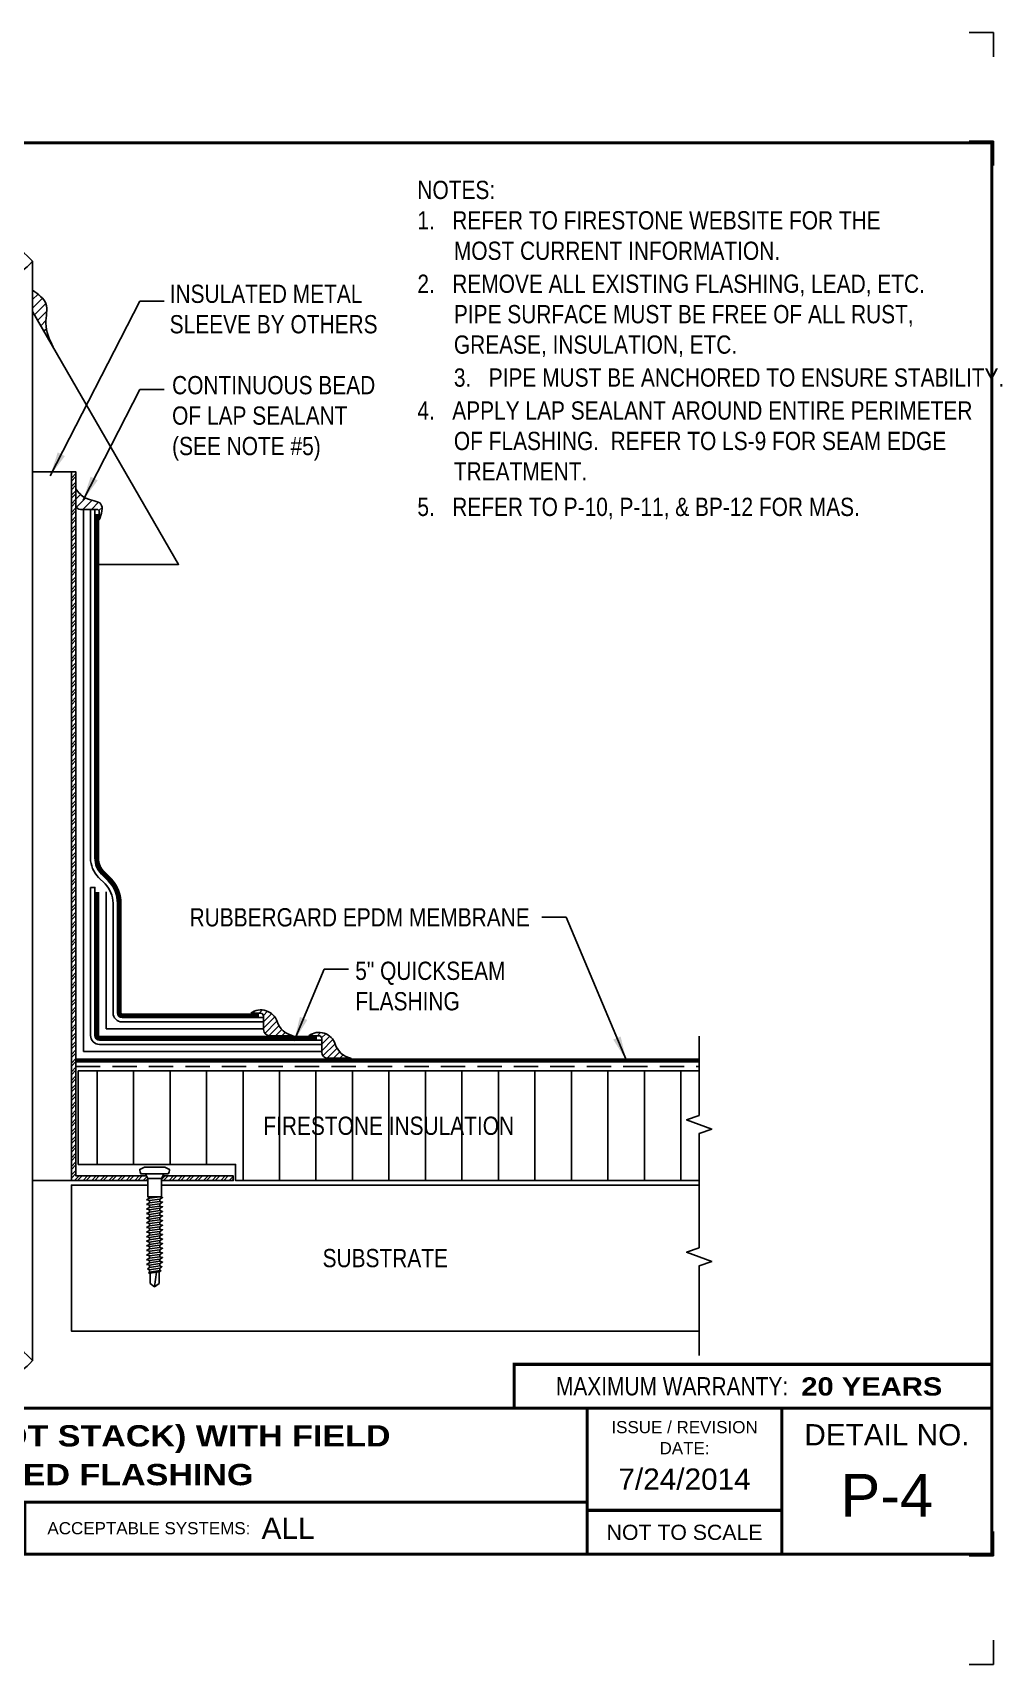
# Model space of a CAD drawing. Header units: inches. Extents: x 165.4 to 185.6, y -266 to -249.2.
# Drawn here: x 175.6 to 185.57, y -265.98 to -249.21 of the extents above; entities that cross this region are included whole.
import ezdxf
from ezdxf.enums import TextEntityAlignment as Align

# ---------------------------------------------------------------- set-up
doc = ezdxf.new("R2010")
doc.units = ezdxf.units.IN
doc.header["$MEASUREMENT"] = 0
doc.linetypes.add('HIDDEN', pattern=[0.375, 0.25, -0.125])
doc.layers.get('0').update_dxf_attribs({"linetype": 'CONTINUOUS'})
doc.layers.get('DEFPOINTS').update_dxf_attribs({"linetype": 'CONTINUOUS'})
for name, color, linetype in [('FSBP-ACCESSORY-FIRESTONE', 7, 'CONTINUOUS'), ('FSBP-ACCESSORY-OTHER', 7, 'CONTINUOUS'), ('FSBP-ADHESIVE', 1, 'HIDDEN'), ('FSBP-ANNO-NOTE', 7, 'CONTINUOUS'), ('FSBP-INSULATION', 7, 'CONTINUOUS'), ('FSBP-MEMBRANE', 7, 'CONTINUOUS'), ('FSBP-OTHER', 7, 'CONTINUOUS'), ('FSBP-SEALANTS', 1, 'CONTINUOUS'), ('FSBP-SUBSTRATE-GENERIC', 9, 'CONTINUOUS'), ('FSBP-TTLB', 7, 'CONTINUOUS'), ('FSBP-TTLB-BORDER', 7, 'CONTINUOUS'), ('FSBP-TTLB-TEXT', 7, 'CONTINUOUS')]:
    doc.layers.add(name, color=color, linetype=linetype)
doc.styles.add('FSBP_ARIAL', font='arial.ttf')
doc.styles.add('FSBP_ARIAL_BOLD', font='')
doc.styles.add('FSBP_ARIAL_NAR', font='ARIALN.TTF')
doc.styles.add('FSBP_BANKGOTHIC', font='bgothm.ttf')
doc.styles.get('FSBP_ARIAL_BOLD').set_extended_font_data('Arial Black')
doc.linetypes.add('ZIGZAG', pattern='A,0.0001,-0.2,[131,ltypeshp.shx,S=0.2,R=0,X=-0.2,Y=0],-0.4,[131,ltypeshp.shx,S=0.2,R=180,X=0.2,Y=0],-0.2', length=0.8001)
doc.dimstyles.new('FSBP-LEADER', dxfattribs={"dimtxt": 0.1875, "dimasz": 0.25, "dimexe": 0.0625, "dimexo": 0.125, "dimgap": 0.125, "dimtad": 0, "dimtih": 1, "dimtoh": 1, "dimdec": 4, "dimzin": 0, "dimdsep": 46, "dimlunit": 4, "dimtxsty": 'FSBP_ARIAL_NAR', "dimcen": 0.09375, "dimclrd": 256, "dimclre": 256, "dimclrt": 256, "dimadec": 0, "dimazin": 0, "dimtfac": 1, "dimtdec": 4, "dimtofl": 0, "dimtmove": 0, "dimatfit": 3, "dimfxl": 1, "dimtolj": 1, "dimtzin": 0, "dimlwd": -1, "dimlwe": -1, "dimarcsym": 0})

# ---------------------------------------------------------------- blocks, each defined once
blk = doc.blocks.new('FSBP_AP_FASTENER_02')
at = {"layer": 'FSBP-ACCESSORY-FIRESTONE'}
for p, q in [((-0.125, 0), (-0.09375, -0.0625)), ((0.09375, -0.0625), (0.125, 0)), ((-0.09375, -0.0625), (-0.09375, -0.3125)), ((-0.09375, -0.0625), (0.09375, -0.0625)), ((0.09375, -0.0625), (0.09375, -0.3125)), ((-0.09375, -0.3125), (-0.0703125, -0.3325892857142776)), ((-0.0703125, -0.3641565527315151), (-0.0703125, -0.3957238197487527)), ((-0.0703125, -0.4272910867660471), (-0.0703125, -0.4588583537832847)), ((0.0703125, -0.3440672670172376), (0.0703125, -0.3756345340344751)), ((0.0703125, -0.4072018010517695), (0.0703125, -0.4387690680690071)), ((-0.0703125, -0.4904256208005222), (-0.0703125, -0.5219928878178166)), ((-0.0703125, -0.5535601548350542), (-0.0703125, -0.5851274218523486)), ((-0.0703125, -0.6166946888695861), (-0.0703125, -0.6482619558868237)), ((0.0703125, -0.4703363350862446), (0.0703125, -0.501903602103539)), ((0.0703125, -0.5334708691207766), (0.0703125, -0.5650381361380141)), ((0.0703125, -0.5966054031553085), (0.0703125, -0.6281726701725461)), ((0.0703125, -0.6597399371897836), (0.0703125, -0.691307204207078)), ((-0.0703125, -0.6798292229041181), (-0.0703125, -0.7113964899213556)), ((-0.0703125, -0.7429637569385932), (-0.0703125, -0.7745310239558876)), ((-0.0703125, -0.8060982909731251), (-0.0703125, -0.8376655579903627)), ((-0.0703125, -0.8692328250076571), (-0.0703125, -0.9008000920248946)), ((0.0703125, -0.7228744712243156), (0.0703125, -0.7544417382415531)), ((0.0703125, -0.7860090052588475), (0.0703125, -0.8175762722760851)), ((0.0703125, -0.8491435392933226), (0.0703125, -0.880710806310617)), ((-0.0703125, -0.9323673590421322), (-0.0703125, -0.9639346260594266)), ((-0.0703125, -0.9955018930766641), (-0.0703125, -1.027069160093902)), ((-0.0703125, -1.058636427111196), (-0.0703125, -1.090203694128434)), ((0.0703125, -0.9122780733278546), (0.0703125, -0.943845340345149)), ((0.0703125, -0.9754126073623866), (0.0703125, -1.006979874379624)), ((0.0703125, -1.038547141396919), (0.0703125, -1.070114408414156)), ((0.0703125, -1.101681675431394), (0.0703125, -1.133248942448688)), ((-0.0703125, -1.121770961145671), (-0.0703125, -1.153338228162966)), ((-0.0703125, -1.184905495180203), (-0.0703125, -1.216472762197441)), ((-0.0703125, -1.248040029214735), (-0.0703125, -1.279607296231973)), ((-0.0703125, -1.31117456324921), (-0.0703125, -1.342741830266505)), ((0.0625, -1.498492581068092), (0.0625, -1.339552249489429)), ((0.0703125, -1.164816209465926), (0.0703125, -1.196383476483163)), ((0.0703125, -1.227950743500458), (0.0703125, -1.259518010517695)), ((0.0703125, -1.291085277534933), (0.0703125, -1.322652544552227)), ((-0.0625, -1.498492581068092), (-0.0625, -1.35740939234654)), ((0, -1.545367581068092), (-0.06250000000002842, -1.498492581068092)), ((0, -1.545367581068092), (0.02460623630037162, -1.344965644303613)), ((0.0625, -1.498492581068092), (0, -1.545367581068092))]:
    blk.add_line(p, q, dxfattribs=at)
blk.add_lwpolyline([(0.1875, 0, 0.1250000000000271), (0.203125, 0.0625), (0.140625, 0.09375), (-0.140625, 0.09375), (-0.203125, 0.0625, 0.1250000000000271), (-0.1875, 0)], format="xyb", close=True, dxfattribs=at)
for points in [[(-0.109375, -0.3539532763657576), (-0.0703125, -0.3325892857142776), (0.0703125, -0.3125), (0.109375, -0.3227032763657576), (0.0703125, -0.3440672670172376), (-0.0703125, -0.3641565527315151)], [(-0.109375, -0.4170878104002895), (-0.0703125, -0.3957238197487527), (0.0703125, -0.3756345340344751), (0.109375, -0.3858378104002895), (0.0703125, -0.4072018010517695), (-0.0703125, -0.4272910867660471)], [(-0.109375, -0.4802223444347646), (-0.0703125, -0.4588583537832847), (0.0703125, -0.4387690680690071), (0.109375, -0.4489723444347646), (0.0703125, -0.4703363350862446), (-0.0703125, -0.4904256208005222)], [(-0.109375, -0.5433568784692966), (-0.0703125, -0.5219928878178166), (0.0703125, -0.501903602103539), (0.109375, -0.5121068784692966), (0.0703125, -0.5334708691207766), (-0.0703125, -0.5535601548350542)], [(-0.109375, -0.6064914125038285), (-0.0703125, -0.5851274218523486), (0.0703125, -0.5650381361380141), (0.109375, -0.5752414125038285), (0.0703125, -0.5966054031553085), (-0.0703125, -0.6166946888695861)], [(-0.109375, -0.6696259465383037), (-0.0703125, -0.6482619558868237), (0.0703125, -0.6281726701725461), (0.109375, -0.6383759465383037), (0.0703125, -0.6597399371897836), (-0.0703125, -0.6798292229041181)], [(-0.109375, -0.7327604805728356), (-0.0703125, -0.7113964899213556), (0.0703125, -0.691307204207078), (0.109375, -0.7015104805728356), (0.0703125, -0.7228744712243156), (-0.0703125, -0.7429637569385932)], [(-0.109375, -0.7958950146073676), (-0.0703125, -0.7745310239558876), (0.0703125, -0.7544417382415531), (0.109375, -0.7646450146073676), (0.0703125, -0.7860090052588475), (-0.0703125, -0.8060982909731251)], [(-0.109375, -0.8590295486418427), (-0.0703125, -0.8376655579903627), (0.0703125, -0.8175762722760851), (0.109375, -0.8277795486418427), (0.0703125, -0.8491435392933226), (-0.0703125, -0.8692328250076571)], [(-0.109375, -0.9221640826763746), (-0.0703125, -0.9008000920248946), (0.0703125, -0.880710806310617), (0.109375, -0.8909140826763746), (0.0703125, -0.9122780733278546), (-0.0703125, -0.9323673590421322)], [(-0.109375, -0.9852986167109066), (-0.0703125, -0.9639346260594266), (0.0703125, -0.943845340345149), (0.109375, -0.9540486167109066), (0.0703125, -0.9754126073623866), (-0.0703125, -0.9955018930766641)], [(-0.109375, -1.048433150745382), (-0.0703125, -1.027069160093902), (0.0703125, -1.006979874379624), (0.109375, -1.017183150745382), (0.0703125, -1.038547141396919), (-0.0703125, -1.058636427111196)], [(-0.109375, -1.111567684779914), (-0.0703125, -1.090203694128434), (0.0703125, -1.070114408414156), (0.109375, -1.080317684779914), (0.0703125, -1.101681675431394), (-0.0703125, -1.121770961145671)], [(-0.109375, -1.174702218814446), (-0.0703125, -1.153338228162966), (0.0703125, -1.133248942448688), (0.109375, -1.143452218814446), (0.0703125, -1.164816209465926), (-0.0703125, -1.184905495180203)], [(-0.109375, -1.237836752848978), (-0.0703125, -1.216472762197441), (0.0703125, -1.196383476483163), (0.109375, -1.206586752848978), (0.0703125, -1.227950743500458), (-0.0703125, -1.248040029214735)], [(-0.099609375, -1.29957619759773), (-0.0703125, -1.279607296231973), (0.0703125, -1.259518010517695), (0.099609375, -1.271116376169175), (0.0703125, -1.291085277534933), (-0.0703125, -1.31117456324921)], [(-0.0849609375, -1.352726280949355), (-0.0703125, -1.342741830266505), (0.0703125, -1.322652544552227), (0.0849609375, -1.328451727377967), (0.0703125, -1.338436178060817), (-0.0703125, -1.358525463775095)]]:
    blk.add_lwpolyline(points, close=True, dxfattribs=at)
blk.add_lwpolyline([(-0.09375, -0.3125), (0.09375, -0.3125)], dxfattribs=at)
blk = doc.blocks.new('TTLB-EPDM_2')
at = {"layer": 'FSBP-TTLB-TEXT'}
h = blk.add_hatch(color=1, dxfattribs=at)
edge = h.paths.add_edge_path()
edge.add_arc((1.037309769669573, -0.1982514792917306), 0.1319107607348553, 264.0410451462098, 370.3106169565175)
edge.add_arc((1.027551646585694, 0.1214293576525799), 0.3273056962876235, 270.05058356628535, 295.23459397187514, ccw=False)
edge.add_arc((1.022801957313345, -0.06680179986895154), 0.1391656561713503, 249.3281275763668, 272.0749124149863, ccw=False)
edge.add_line((0.9736743133014443, -0.1970076156048179), (0.9474927838574558, -0.1852745150568325))
edge.add_arc((0.8939498971398288, -0.3394262635682071), 0.1631857907024099, 70.84590087378872, 194.3325259843273)
edge.add_arc((0.8444260109029493, -0.4259936440910768), 0.1179914261095279, 70.96950098067128, 156.9641407594482, ccw=False)
edge.add_arc((1.153141409296894, -0.4684497516079468), 0.3110405457095052, 150.3231137483159, 203.2084295854517)
edge.add_arc((0.7562495500622943, -0.6412608153899899), 0.1218587156617311, 0.8849157075190988, 24.34668939894999, ccw=False)
edge.add_arc((0.7493781665697374, -0.6475258110744375), 0.1289731377238325, -58.36655102076742, 3.6216782311386737, ccw=False)
edge.add_arc((0.8256699029544474, -0.5792158350996106), 0.1783301886510354, 267.2205474105585, 354.1381621173521)
edge.add_arc((0.7903121048625305, -0.6011409294291745), 0.212787892960859, 0.9996158580669322, 21.00503380861244)
edge.add_arc((1.01880712263941, -0.5666691048185161), 0.05136395668415847, 40.82117713173261, 125.52727787225791, ccw=False)
edge.add_line((1.057676976260041, -0.5330924682126437), (1.102776947655911, -0.4308018311949837))
edge.add_arc((1.040858222524664, -0.4699705673995949), 0.07326744446031509, 32.31675181867256, 66.31481236598174)
edge.add_arc((1.032262518825329, -0.5063316993097662), 0.1102246948011782, 69.8179132332389, 125.254734720681)
edge.add_arc((1.127708877207287, -0.368959353531244), 0.1659710644737306, 164.1569669952081, 196.5811013160487, ccw=False)
edge.add_line((0.9680425188342383, -0.3236487780942383), (1.023615334387159, -0.3294494641845773))
h = blk.add_hatch(color=1, dxfattribs=at)
edge = h.paths.add_edge_path()
edge.add_line((1.275239419159561, -0.6223407783464694), (1.415345367376062, -0.5660418822574371))
edge.add_arc((1.421019305783958, -0.5090099247487757), 0.05731350411836949, 181.9717871001989, 264.31851000495806, ccw=False)
edge.add_line((1.363739737527226, -0.5109819325197265), (1.363412352251203, -0.3102363679013962))
edge.add_arc((1.294263659668751, -0.3103491388303989), 0.06914878453844908, 0.0934405599591014, 72.42834396969012)
edge.add_line((1.315139561173908, -0.2444268274366692), (1.186839444240604, -0.3024209471341379))
edge.add_arc((1.175246268095289, -0.3585110609420917), 0.05727567197445628, -0.017399788185912257, 78.322067691347, ccw=False)
edge.add_line((1.232521937428658, -0.3585284546236807), (1.232574268422297, -0.555126496687123))
edge.add_arc((1.305699496415486, -0.5558575689677219), 0.07312888236350451, 179.4272023230205, 245.3845503102953)
h = blk.add_hatch(color=1, dxfattribs=at)
edge = h.paths.add_edge_path()
edge.add_line((1.792026821926584, -0.3839679064720229), (1.722158956877934, -0.2518542302253621))
edge.add_arc((1.720119655279638, -0.2529327078887852), 0.002306916790721817, 27.87197133405656, 117.3766794470751)
edge.add_line((1.719058846382097, -0.250884159729182), (1.610638460368705, -0.3070279753467702))
edge.add_arc((1.547088841662962, -0.3061026658494403), 0.06355635479880145, 359.165808011073, 425.8793658831422)
edge.add_line((1.573061729235633, -0.2480956029480268), (1.446879247402876, -0.3051325108639702))
edge.add_arc((1.407812067100189, -0.370357133046621), 0.07602957263902092, -3.441403975725109, 59.07992244284969, ccw=False)
edge.add_line((1.483704536400296, -0.3749210150788969), (1.483704536400296, -0.5723838140635706))
edge.add_arc((1.54053746518044, -0.568254406115083), 0.05698275005415228, 184.1557352478595, 255.3066498366543)
edge.add_line((1.526084036778343, -0.6233736605654059), (1.657291340682093, -0.570650514527486))
edge.add_arc((1.688298576827198, -0.5021390388423987), 0.0752015358480571, 207.5160880841914, 245.649226723163, ccw=False)
edge.add_arc((1.721050197024907, -0.4914488168456328), 0.1093332836229113, 179.4823365255141, 204.5537900001094, ccw=False)
edge.add_line((1.611721375809452, -0.4904610114968335), (1.611721375809452, -0.4126404716788983))
edge.add_arc((1.628589765097195, -0.414159299036043), 0.01693662875851176, 28.356188110622725, 174.8549701683585, ccw=False)
edge.add_arc((1.627340435522395, -0.4197189881350504), 0.02111886817708033, 22.216893572439517, 40.10213956426492, ccw=False)
edge.add_line((1.646891420738257, -0.4117336534413738), (1.666638796144639, -0.4549750258192233))
edge.add_arc((1.668737246926742, -0.4540167099035481), 0.002306916790685496, 204.545128184284, 299.6323508190091)
edge.add_line((1.669877862091766, -0.4560219186518992), (1.791128135493295, -0.3870515928837648))
edge.add_line((1.791128135493295, -0.3870515928837648), (1.792026821926584, -0.3839679064720229))
h = blk.add_hatch(color=1, dxfattribs=at)
h.paths.add_polyline_path([(2.063388732080512, -0.2583237030618903, 0.02524281661523788), (2.025024361750752, -0.2610532129309178, 0.1213611957758757), (1.901773912052249, -0.3008158885520373, 0.6151668103976068), (1.93274136141747, -0.6099060679591872, 0.05306812109568645), (1.967936229862175, -0.617865745600497, 0.1150932231766138), (2.099126721549737, -0.5994933789882708), (2.151195569562105, -0.4944891916583316, -0.08755405562188731), (2.104230609512001, -0.5187113292177372, -0.265591761123442), (1.992692314386659, -0.5010701623316862), (2.165347897647223, -0.4141184325909109, 0.4518949533370738), (2.166222728871162, -0.4107679608846269)])
h.paths.add_polyline_path([(2.014217313945437, -0.4188965037300676), (1.951113654018855, -0.4515330109460507, -0.3720533890450154), (1.973177450672722, -0.3607130665457561)], flags=16)
h = blk.add_hatch(color=1, dxfattribs=at)
edge = h.paths.add_edge_path()
edge.add_arc((2.260407392426802, -0.3775796671688782), 0.04152450223225729, 123.20805433950699, 232.2027298779723, ccw=False)
edge.add_line((2.237665217914071, -0.3428366421988329), (2.393535971665983, -0.2540943745380986))
edge.add_arc((2.394677353533142, -0.2560991469722482), 0.002306916790741334, 55.64644466176611, 119.65426054492559, ccw=False)
edge.add_line((2.395979141996861, -0.2541946229174954), (2.531809646140459, -0.3470380726374032))
edge.add_arc((2.530468902927946, -0.3489153772789875), 0.002306916790700397, -42.731101238422525, 54.4661353739603, ccw=False)
edge.add_line((2.532163440279987, -0.3504807552658491), (2.498457913851155, -0.3869673252714421))
edge.add_arc((2.496763376499139, -0.3854019472845934), 0.002306916790672934, 233.7527076894875, 317.26889876138785, ccw=False)
edge.add_line((2.495399362263356, -0.38726241234572), (2.413849913492982, -0.3274738082119626))
edge.add_arc((2.412485899257181, -0.3293342732731342), 0.002306916790720064, 53.75270768979358, 124.4135619297835)
edge.add_line((2.41118211687575, -0.3274311136421062), (2.382933981293377, -0.346782838468144))
edge.add_arc((2.38423776367478, -0.3486859980991606), 0.002306916790694898, 124.4135619293799, 231.8459020253626)
edge.add_line((2.382812599816248, -0.3505000469010184), (2.519899969301207, -0.4581994452042721))
edge.add_arc((2.494247019847682, -0.4908523236374461), 0.04152450223225742, -55.21225898295222, 51.84590202520428, ccw=False)
edge.add_line((2.517938320565804, -0.5249552055672808), (2.364434947484597, -0.6179520922513717))
edge.add_arc((2.36323960192349, -0.6159790200102006), 0.002306916790726996, 233.2955624372927, 301.20872157023314, ccw=False)
edge.add_line((2.361860787187538, -0.6178285429225383), (2.231266621301074, -0.5204709167214361))
edge.add_arc((2.232647938930649, -0.5186232623475259), 0.002306916790697672, 135.5134179846393, 233.21798691998708, ccw=False)
edge.add_line((2.231002150870836, -0.5170067083764565), (2.262839375599356, -0.4845937328397696))
edge.add_arc((2.264485163659225, -0.4862102868108537), 0.002306916790748497, 53.0352839999411, 135.513417985369, ccw=False)
edge.add_line((2.265872365996302, -0.4843670465239001), (2.361834678328762, -0.5565872257804898))
edge.add_arc((2.363221880665761, -0.5547439854936304), 0.002306916790627066, 233.0352840000685, 302.2362632414394)
edge.add_line((2.36445241715569, -0.5566953042850713), (2.39428499383348, -0.5378823484768844))
edge.add_arc((2.393054457343549, -0.5359310296853765), 0.002306916790685166, 302.2362632406177, 412.2027298768422)
edge.add_line((2.394468296066179, -0.5341081404551886), (2.234958295420142, -0.4103916733127022))
h = blk.add_hatch(color=1, dxfattribs=at)
edge = h.paths.add_edge_path()
edge.add_line((2.763460561272041, -0.2072496393923444), (2.763460561272041, -0.2969520779963801))
edge.add_arc((2.765767478062699, -0.2969520779963943), 0.00230691679065842, 179.9999999996471, 269.9999999996471)
edge.add_line((2.765767478062685, -0.2992589947870528), (2.835417693520355, -0.2992589947870528))
edge.add_arc((2.835417693520355, -0.3015659115777538), 0.002306916790701052, 0, 90, ccw=False)
edge.add_line((2.837724610311056, -0.3015659115777538), (2.837724610311056, -0.3790761307453892))
edge.add_arc((2.83541769352037, -0.3790761307453749), 0.002306916790686842, 269.99999999964706, 359.99999999964706, ccw=False)
edge.add_line((2.835417693520355, -0.3813830475360618), (2.765767478062685, -0.3813830475360618))
edge.add_arc((2.765767478062699, -0.3836899643267202), 0.00230691679065842, 90.00000000035294, 180.0000000003529)
edge.add_line((2.763460561272041, -0.3836899643267344), (2.763460561272041, -0.5033995910642801))
edge.add_arc((2.836735953378943, -0.5071368822038516), 0.07337063740681413, 177.0802527808789, 245.3249543133826)
edge.add_line((2.806105814540615, -0.5738080530967267), (2.674529557384915, -0.6226036013049594))
edge.add_arc((2.708610405062069, -0.564298408791804), 0.06753517344606039, 177.0345319916277, 239.6926428024901, ccw=False)
edge.add_line((2.641165668230087, -0.560804539009709), (2.641165668230087, -0.3836899643267344))
edge.add_arc((2.638858751439429, -0.3836899643267202), 0.00230691679065842, 359.9999999996471, 449.999999999647)
edge.add_line((2.638858751439443, -0.3813830475360618), (2.572857950769389, -0.3813830475360618))
edge.add_line((2.572857950769389, -0.3813830475360618), (2.763460561272041, -0.2072496393923444))
h = blk.add_hatch(color=1, dxfattribs=at)
edge = h.paths.add_edge_path(flags=16)
edge.add_arc((2.940363509127394, -0.4847985213681437), 0.1684614578629418, 344.5558804047865, 417.0140046669545)
edge.add_arc((3.194458079644619, -0.3883534532477785), 0.1684614578629414, 164.5558804047864, 237.0140046669546)
edge = h.paths.add_edge_path()
edge.add_arc((3.069375116502199, -0.4399344555144872), 0.1828726885096673, 136.0914512150047, 191.213418978326)
edge.add_arc((3.064939550433406, -0.4318234379590333), 0.1803148804748503, 194.0167254156723, 240.6663730831859)
edge.add_arc((3.098047041778981, -0.3845058757092554), 0.2378525180183701, 239.2975390661776, 264.2889872773176)
edge.add_arc((3.04884478212623, -0.4190232383793012), 0.203760689247156, 277.1986764832036, 326.503572961274)
edge.add_arc((3.077739326803546, -0.4341046616465112), 0.171374865791709, 325.3768876809902, 406.3828327799087)
edge.add_arc((3.011839488065919, -0.4896144380417797), 0.2571945645850002, 44.28462553519766, 73.82901434867304)
edge.add_arc((3.117152499586992, -0.4983433120546693), 0.2579560664039132, 97.50292863483666, 134.1039137579027)
h = blk.add_hatch(color=1, dxfattribs=at)
edge = h.paths.add_edge_path()
edge.add_line((3.322690228557462, -0.5721896537377091), (3.322690228557462, -0.3749210150788969))
edge.add_arc((3.246797759257384, -0.3703571330465745), 0.076029572638996, 356.5585960242387, 419.0799224428129)
edge.add_line((3.285864939560099, -0.3051325108639702), (3.412047421392799, -0.2480956029480268))
edge.add_arc((3.386074533820159, -0.3061026658494941), 0.06355635479883807, 0.3962622833877276, 65.87936588318718, ccw=False)
edge.add_line((3.449629368605429, -0.3056631084210863), (3.580526418688805, -0.2593848434574539))
edge.add_arc((3.555744121700958, -0.3530904070730321), 0.09692726601172152, 2.366977007666776, 75.18615851992018, ccw=False)
edge.add_line((3.652588689330287, -0.3490873311063041), (3.652588689330287, -0.4883770011386872))
edge.add_arc((3.761877549389556, -0.4914934052703811), 0.1093332836229047, 178.3666365323574, 204.5537900000422)
edge.add_arc((3.729125929191727, -0.5021836272670953), 0.07520153584796169, 207.5160880841711, 245.2240541443093)
edge.add_line((3.697611150971852, -0.5704631245385627), (3.572585913552643, -0.6207021253773775))
edge.add_arc((3.59534718600759, -0.5526356419907701), 0.07177131519198746, 180.3328587115751, 251.51018566665869, ccw=False)
edge.add_line((3.523577081955409, -0.5530525936986663), (3.523577081955409, -0.4153032515383615))
edge.add_arc((3.486319529276879, -0.4148773504126441), 0.0372599868942854, 359.3450650296066, 449.0500281941028)
edge.add_arc((3.482769874121713, -0.4419622099033496), 0.06447454900600783, 86.29402372314017, 119.8211331593848)
edge.add_line((3.450707067966732, -0.3860252459975726), (3.450707067966732, -0.4904610114968335))
edge.add_arc((3.560035889182251, -0.491448816845647), 0.1093332836229751, 179.4823365255069, 204.5537900001023)
edge.add_arc((3.527284268984408, -0.5021390388424952), 0.07520153584796385, 207.5160880841699, 245.6492267231416)
edge.add_line((3.496277032839316, -0.570650514527486), (3.365069728935509, -0.6233736605654059))
edge.add_arc((3.37950248606194, -0.5682868177318081), 0.05694615642555727, 183.9298782390169, 255.318496325343, ccw=False)
h = blk.add_hatch(color=1, dxfattribs=at)
h.paths.add_polyline_path([(3.957695472291277, -0.2583237030618903, 0.02524281661523822), (3.919331101961575, -0.2610532129309178, 0.1085638477195505), (3.807890832595604, -0.2939221658134414, 0.6425897848490651), (3.827048101628293, -0.6099060679591872, 0.05306812109569052), (3.862242970072884, -0.617865745600497, 0.1150932231766133), (3.993433461760503, -0.5994933789882708), (4.045502309772871, -0.4944891916583316, -0.08755405562189084), (3.998537349722767, -0.5187113292177372, -0.2655917611234366), (3.886999054597368, -0.5010701623316862), (4.059654637857989, -0.4141184325909109, 0.4518949533370731), (4.060529469081928, -0.4107679608846269)])
h.paths.add_polyline_path([(3.90852405415626, -0.4188965037300676), (3.845420394229677, -0.4515330109460507, -0.3720533890450147), (3.867484190883488, -0.3607130665457561)], flags=16)
at = {"layer": 'DEFPOINTS', "linetype": 'Continuous', "ltscale": 1.75}
for points in [[(-0.015625, 13.88083333333333), (-0.015625, 14.13083333333333), (0.234375, 14.13083333333333)], [(20.01562500000003, 13.88083333333333), (20.01562500000003, 14.13083333333333), (19.76562500000003, 14.13083333333333)], [(-0.015625, -2.380833333333342), (-0.015625, -2.630833333333342), (0.234375, -2.630833333333342)], [(20.01562500000003, -2.380833333333342), (20.01562500000003, -2.630833333333342), (19.76562500000003, -2.630833333333342)]]:
    blk.add_lwpolyline(points, dxfattribs=at)
at = {"layer": 'DEFPOINTS', "color": 1}
for points in [[(0.234375, 13.015625), (-0.015625, 13.015625), (-0.015625, 12.765625)], [(20.015625, 12.765625), (20.015625, 13.015625), (19.765625, 13.015625)], [(0.234375, -1.515625), (-0.015625, -1.515625), (-0.015625, -1.265625)], [(20.015625, -1.265625), (20.015625, -1.515625), (19.765625, -1.515625)]]:
    blk.add_lwpolyline(points, dxfattribs=at)
at = {"layer": 'FSBP-TTLB', "const_width": 0.03125}
blk.add_lwpolyline([(15.09028770518938, 0), (20, 0), (20, 0.4512598240669945), (15.09028770518938, 0.4512598240669945)], close=True, dxfattribs=at)
for points in [[(0, 0), (0, -1.5), (20, -1.5), (20, 0), (0, 0)], [(4.825208527206769, 0), (4.825208527206769, -0.9643749050531198)], [(15.84028770518938, 0), (15.84028770518938, -0.9643749050531198)], [(17.84110496735593, 0), (17.84110496735593, -1.5)], [(20, 0), (20, -1.5)], [(4.825208527206769, -0.9643749050531198), (15.84028770518938, -0.9643749050531198)], [(4.825208527206769, -0.9643749050531198), (4.825208527206769, -1.5)], [(15.84028770518938, -0.9643749050531198), (15.84028770518938, -1.5)], [(15.84028770518938, -1.048740175933006), (17.84110496735593, -1.048740175933006)]]:
    blk.add_lwpolyline(points, dxfattribs=at)
at = {"layer": 'FSBP-TTLB-BORDER', "const_width": 0.03125}
blk.add_lwpolyline([(20, 0), (20, 13), (0, 13), (0, 0)], dxfattribs=at)
at = {"layer": 'FSBP-TTLB-TEXT', "color": 1}
blk.add_line((0.7358432058323388, -0.379822754145593), (0.7358432058323388, -0.379822754145593), dxfattribs=at)
for points in [[(1.023615323725323, -0.3294494630716969, 0.5000510906601082), (1.167090420776901, -0.1746414942047778, -0.1103304102359608), (1.027840608309816, -0.2058762110801382, -0.09957876667165425), (0.9736743133014443, -0.1970076156048179), (0.9474927838574558, -0.1852745150568325, 0.5978159689075124), (0.7358432058323388, -0.379822754145593, -0.3938834584182213), (0.8828996422548698, -0.3144510229727047, 0.2349406564350952), (0.86727108227484, -0.5910237178633082, -0.1027304183841549), (0.8780937320133262, -0.6393788197974146, -0.2772692352614086), (0.8170223912655956, -0.7573362346216896, 0.3985429150902959), (1.003067614090241, -0.5974286950643517, 0.0875124847930418), (0.9889600163401155, -0.5248671157293501, -0.3874031597924062), (1.057676976260041, -0.5330924682126437), (1.102776947655911, -0.4308018311949837, 0.1494423498871741), (1.07029056398062, -0.4028746979725923, 0.2467195073738216), (0.9686394281704906, -0.4163228904100862, -0.1424285161541127), (0.9680425188342383, -0.3236487780942383), (1.023615334387159, -0.3294494641845773)], [(2.166222728871162, -0.4107679608846269), (2.063388732080512, -0.2583237030618903, 0.02524281661523788), (2.025024361750752, -0.2610532129309178, 0.1085638477195265), (1.913584092384895, -0.2939221658134414, 0.6425897848491228), (1.93274136141747, -0.6099060679591872, 0.05306812109568648), (1.967936229862175, -0.617865745600497, 0.1150932231766137), (2.099126721549737, -0.5994933789882708), (2.151195569562105, -0.4944891916583316, -0.0875540556218873), (2.104230609512001, -0.5187113292177372, -0.2655917611234418), (1.992692314386659, -0.5010701623316862), (2.165347897647223, -0.4141184325909109)], [(2.763460561272041, -0.2072496393923444), (2.763460561272041, -0.2969520779963801, 0.4142135623730958), (2.765767478062685, -0.2992589947870528), (2.835417693520355, -0.2992589947870528, -0.414213562373095), (2.837724610311056, -0.3015659115777538), (2.837724610311056, -0.3790761307453892, -0.4142135623730938), (2.835417693520355, -0.3813830475360618), (2.765767478062685, -0.3813830475360618, 0.4142135623730958), (2.763460561272041, -0.3836899643267344), (2.763460561272041, -0.5033995910642801, 0.3068985753588853), (2.806105814540615, -0.5738080530967267), (2.674529557384915, -0.6226036013049594, -0.2804194150632976), (2.641165668230087, -0.560804539009709), (2.641165668230087, -0.3836899643267344, 0.414213562373095), (2.638858751439443, -0.3813830475360618), (2.572857950769389, -0.3813830475360618), (2.763460561272041, -0.2072496393923444)], [(4.060529469081928, -0.4107679608846269), (3.957695472291277, -0.2583237030618903, 0.02524281661523788), (3.919331101961575, -0.2610532129309178, 0.1085638477195265), (3.807890832595604, -0.2939221658134414, 0.6425897848491228), (3.827048101628293, -0.6099060679591872, 0.05306812109568648), (3.862242970072884, -0.617865745600497, 0.1150932231766137), (3.993433461760503, -0.5994933789882708), (4.045502309772871, -0.4944891916583316, -0.0875540556218873), (3.998537349722767, -0.5187113292177372, -0.2655917611234418), (3.886999054597368, -0.5010701623316862), (4.059654637857989, -0.4141184325909109)], [(4.059654637857989, -0.4141184325909109, 0.4518949533370731), (4.060529469081928, -0.4107679608846269, 0.4518949533370731)]]:
    blk.add_lwpolyline(points, format="xyb", dxfattribs=at)
for points in [[(1.275239419159561, -0.6223407783464694), (1.415345367376062, -0.5660418822574371, -0.3756100036733062), (1.363739737527226, -0.5109819325197265), (1.363412352251203, -0.3102363679013962, 0.3265360292958048), (1.315139561173908, -0.2444268274366692), (1.186839444240604, -0.3024209471341379, -0.3557863980845349), (1.232521937428658, -0.3585284546236807), (1.232574268422297, -0.555126496687123, 0.2960110723418457)], [(1.792026821926584, -0.3839679064720229), (1.722158956877934, -0.2518542302253621, 0.4116839150163434), (1.719058846382097, -0.250884159729182), (1.610638460368705, -0.3070279753467702, 0.2996033003794034), (1.573061729235633, -0.2480956029480268), (1.446879247402876, -0.3051325108639702, -0.2797757560995365), (1.483704536400296, -0.3749210150788969), (1.483704536400296, -0.5723838140635706, 0.320828638474519), (1.526084036778343, -0.6233736605654059), (1.657291340682093, -0.570650514527486, -0.1679398621276611), (1.621603752698661, -0.5368819723450571, -0.1098333365370753), (1.611721375809452, -0.4904610114968335), (1.611721375809452, -0.4126404716788983, -0.743334502655012), (1.64349420176768, -0.4061152228778298, -0.07819791644735608), (1.646891420738257, -0.4117336534413738), (1.666638796144639, -0.4549750258192233, 0.4404648714563479), (1.669877862091766, -0.4560219186518992), (1.791128135493295, -0.3870515928837648)], [(2.234958295420142, -0.4103916733127022, -0.5150044486718882), (2.237665217914071, -0.3428366421988329), (2.393535971665983, -0.2540943745380986, -0.2867822934100265), (2.395979141996861, -0.2541946229174954), (2.531809646140459, -0.3470380726374032, -0.4515027974650387), (2.532163440279987, -0.3504807552658491), (2.498457913851155, -0.3869673252714421, -0.3814439164929681), (2.495399362263356, -0.38726241234572), (2.413849913492982, -0.3274738082119626, 0.3184718635035665), (2.41118211687575, -0.3274311136421062), (2.382933981293377, -0.346782838468144, 0.5064094529656681), (2.382812599816248, -0.3505000469010184), (2.519899969301207, -0.4581994452042721, -0.5043597839115849), (2.517938320565804, -0.5249552055672808), (2.364434947484597, -0.6179520922513717, -0.3053163970316367), (2.361860787187538, -0.6178285429225383), (2.231266621301074, -0.5204709167214361, -0.4541703869768119), (2.231002150870836, -0.5170067083764565), (2.262839375599356, -0.4845937328397696, -0.3762644290664977), (2.265872365996302, -0.4843670465239001), (2.361834678328762, -0.5565872257804898, 0.3114700032088108), (2.36445241715569, -0.5566953042850713), (2.39428499383348, -0.5378823484768844, 0.520381097387146), (2.394468296066179, -0.5341081404551886)], [(2.937624918725987, -0.3131105398334029, 0.2452625673097023), (2.889993533867141, -0.4754966266250307, 0.2064059665179019), (2.976604338974084, -0.5890186876871866, 0.1094800500670344), (3.074378098474654, -0.6211778035979165, 0.2185147641853038), (3.218764944843201, -0.5314757029352819, 0.3689489483072479), (3.195959963110113, -0.3100352223135445, 0.1296305888694145), (3.0834694040758, -0.242595816912754, 0.1610736375384317)], [(3.322690228557462, -0.5721896537377091), (3.322690228557462, -0.3749210150788969, 0.2797757560995341), (3.285864939560099, -0.3051325108639702), (3.412047421392799, -0.2480956029480268, -0.2937618496109166), (3.449629368605429, -0.3056631084210863), (3.580526418688805, -0.2593848434574539, -0.3288760160581939), (3.652588689330287, -0.3490873311063041), (3.652588689330287, -0.4883770011386872, 0.114762897203527), (3.662431105063263, -0.536926560769686, 0.166032965990522), (3.697611150971852, -0.5704631245385627), (3.572585913552643, -0.6207021253773775, -0.3209557512194564), (3.523577081955409, -0.5530525936986663), (3.523577081955409, -0.4153032515383615, 0.4127061514896111), (3.48693727661589, -0.3776224848030694, 0.1473421876160361), (3.450707067966732, -0.3860252459975726), (3.450707067966732, -0.4904610114968335, 0.1098333365370753), (3.460589444855941, -0.5368819723450855, 0.1679398621276611), (3.496277032839316, -0.570650514527486), (3.365069728935509, -0.6233736605654059, -0.3219729545308964), (3.322690228557462, -0.5721896537377091, 29.1476284739)], [(1.951113654018855, -0.4515330109460507), (2.014217313945437, -0.4188965037300676), (1.973177450672722, -0.3607130665457561, 0.3720533890450154)], [(3.10274193015772, -0.5296595419651595, 0.3271311138286319), (3.032079658614293, -0.3434924326507627, 0.3271311138286322)], [(3.845420394229677, -0.4515330109460507), (3.90852405415626, -0.4188965037300676), (3.867484190883488, -0.3607130665457561, 0.3720533890450154)]]:
    blk.add_lwpolyline(points, format="xyb", close=True, dxfattribs=at)
at = {"layer": 'FSBP-TTLB-TEXT'}
for points, const_width in [([(1.233926579809207, -0.6584455781731435), (3.691229482685259, -0.6584455781731577)], 0.0078125), ([(1.233926579809207, -0.8761560960495984), (3.691229482685259, -0.8761560960495842)], 0.0078125), ([(10.06152282927678, -0.9643749050531198), (10.06152282927678, -1.5)], 0.03125)]:
    blk.add_lwpolyline(points, dxfattribs=dict(at, const_width=const_width))
at = {"layer": 'FSBP-TTLB-TEXT', "color": 1}
for centre, start, end in [((1.789987520328282, -0.3850463841354355), 299.6323508193319, 27.87197133380463), ((2.164310260790558, -0.412058050385383), 296.7304547840455, 34.00233684987403)]:
    blk.add_arc(centre, 0.00230691679068068, start, end, dxfattribs=at)
at = {"layer": 'FSBP-TTLB-TEXT', "style": 'FSBP_ARIAL_NAR'}
blk.add_text('MAXIMUM WARRANTY:', height=0.1875, dxfattribs=at).set_placement((17.90516569312837, 0.2256299120335257), align=Align.MIDDLE_RIGHT)
at = {"layer": 'FSBP-TTLB-TEXT'}
for s, height, style, p in [('ISSUE / REVISION', 0.125, 'FSBP_ARIAL', (16.84069633627263, -0.1938496373466023)), ('DETAIL NO.', 0.21875, 'FSBP_ARIAL', (18.92055248367797, -0.2724398367368792)), ('DATE:', 0.125, 'FSBP_ARIAL', (16.84069633627263, -0.409973105348854)), ('RubberGard  EPDM', 0.1875, 'FSBP_BANKGOTHIC', (7.443365678241776, -1.23218745252656)), ('TM', 0.0625, 'FSBP_BANKGOTHIC', (8.023397742165457, -1.169706269210366)), ('www.firestonebpco.com', 0.15625, 'FSBP_ARIAL', (2.462578031247233, -1.268657306740124)), ('NOT TO SCALE', 0.15625, 'FSBP_ARIAL', (16.84069633627263, -1.274370087966503))]:
    blk.add_text(s, height=height, dxfattribs=dict(at, style=style)).set_placement(p, align=Align.MIDDLE_CENTER)
at = {"layer": 'FSBP-TTLB-TEXT', "lineweight": 18, "style": 'FSBP_ARIAL_BOLD'}
blk.add_text('BUILDING PRODUCTS', height=0.1484375, dxfattribs=at).set_placement((2.462578031247233, -0.7673008371113639), align=Align.MIDDLE_CENTER)
at = {"layer": 'FSBP-TTLB-TEXT', "color": 1}
for s, height, style, p in [('NOBODY COVERS YOU BETTER.', 0.171875, 'FSBP_ARIAL_BOLD', (2.412604263603384, -1.041650450587369)), ('TM', 0.0625, 'FSBP_BANKGOTHIC', (4.576671173373001, -0.9725745042934193))]:
    blk.add_text(s, height=height, dxfattribs=dict(at, style=style)).set_placement(p, align=Align.MIDDLE_CENTER)
at = {"layer": 'FSBP-TTLB-TEXT', "style": 'FSBP_ARIAL'}
blk.add_text('ACCEPTABLE SYSTEMS:', height=0.125, dxfattribs=at).set_placement((10.29281281591562, -1.23218745252656), align=Align.MIDDLE_LEFT)
at = {"layer": 'FSBP-TTLB-TEXT'}
for tag, height, style, p in [('MAXIMUM_WARRANTY', 0.1875, 'FSBP_ARIAL_BOLD', (18.03987100774941, 0.2240244307510579)), ('ACCPT_SYSTEMS', 0.21875, 'FSBP_ARIAL', (12.49438170418193, -1.23218745252656))]:
    blk.add_attdef(tag, text='', height=height, dxfattribs=dict(at, style=style)).set_placement(p, align=Align.MIDDLE_LEFT)
for tag, height, style, p in [('DETAIL_DESCP_LINE_1', 0.21875, 'FSBP_ARIAL_BOLD', (10.33118450231211, -0.2831249841755152)), ('DETAIL_DESCP_LINE_2', 0.21875, 'FSBP_ARIAL_BOLD', (10.33118450231211, -0.6812499208775904)), ('ISSUE_REV_DATE', 0.21875, 'FSBP_ARIAL', (16.84069633627263, -0.7282559425942452)), ('DETAIL_NUMBER', 0.4375, 'FSBP_ARIAL', (18.91941590748775, -0.8931630692489421))]:
    blk.add_attdef(tag, text='', height=height, dxfattribs=dict(at, style=style)).set_placement(p, align=Align.MIDDLE_CENTER)

msp = doc.modelspace()

# ---------------------------------------------------------------- hatches: boundary and pattern name
at = {"layer": 'FSBP-INSULATION'}
h = msp.add_hatch(dxfattribs=at)
h.set_pattern_fill('LINE', color=256, scale=3, angle=90, style=0)
h.set_pattern_definition([(90, (0.7656250000005684, -109.6374591466878), (-0.375, 2.296136913416957e-17), [])])
h.paths.add_polyline_path([(176.072523144806, -259.8808050039839), (176.072523144806, -260.8411778345641), (177.689710644806, -260.8411778345641), (177.6897106448062, -261.0058050039839), (182.4535992518058, -261.0058050039839), (182.4535992518058, -260.4304736287656), (182.3248112477688, -260.3835986287656), (182.4535992518058, -260.3367236287656), (182.4535992518057, -259.8808050039839)])
h.paths.add_polyline_path([(177.9257168088106, -260.5887581929335), (180.6004055878011, -260.5887581929335), (180.6004055878011, -260.2977239159894), (177.9257168088106, -260.2977239159894)], flags=24)
at = {"layer": 'FSBP-OTHER'}
h = msp.add_hatch(dxfattribs=at)
h.set_pattern_fill('STEEL', color=256, scale=0.5, style=0)
h.set_pattern_definition([(45, (-84.8887645134372, -65.52235179749744), (-0.04419417382415922, 0.04419417382415922), []), (45, (-84.8887645134372, -65.49110179749744), (-0.04419417382415922, 0.04419417382415922), [])])
h.paths.add_polyline_path([(176.002210644806, -261.0058050039839), (176.787366894806, -261.0058050039839), (176.787366894806, -260.9856544281274), (176.7740046827343, -260.9589300039839), (176.049085644806, -260.9589300039838), (176.049085644806, -253.7274721876612), (176.002210644806, -253.7274721876612)])
h.paths.add_polyline_path([(177.666273144806, -261.0058050039839), (177.666273144806, -260.9589300039839), (176.9413541068778, -260.9589300039839), (176.927991894806, -260.9856544281273), (176.927991894806, -261.0058050039839)])
at = {"layer": 'FSBP-SEALANTS', "linetype": 'Continuous'}
h = msp.add_hatch(dxfattribs=at)
h.set_pattern_fill('ANSI31', color=256, scale=0.5, style=0)
h.set_pattern_definition([(45, (24.71798048252322, -252.4051259862677), (-0.04419417382415922, 0.04419417382415922), [])])
edge = h.paths.add_edge_path()
edge.add_spline(control_points=[(175.8141428194454, -252.4431362412754), (175.7777017006091, -252.3651103376816), (175.7123034930905, -252.2250829620685), (175.7811597173306, -251.9851507918399), (175.6621075881571, -251.9016644406227), (175.603773144806, -251.8607568998717)], knot_values=[0, 0, 0, 0, 0.2538933429720815, 0.4556437909020916, 0.6494752901827073, 0.6494752901827073, 0.6494752901827073, 0.6494752901827073], degree=3, periodic=0)
edge.add_line((175.603773144806, -251.8607568998717), (175.603773144806, -252.0787652764283))
edge.add_line((175.603773144806, -252.0787652764283), (175.8141428194453, -252.4431362412753))
at = {"layer": 'FSBP-SEALANTS'}
h = msp.add_hatch(dxfattribs=at)
h.set_pattern_fill('ANSI31', color=256, scale=0.5, style=0)
h.set_pattern_definition([(45, (6.252776074688882e-13, -74.29147171961606), (-0.04419417382415922, 0.04419417382415922), [])])
edge = h.paths.add_edge_path()
edge.add_spline(control_points=[(176.2887504745868, -254.2197312696224), (176.3099229139598, -254.155687222065), (176.353607785855, -254.0235458110584), (176.1381613692034, -254.0202118920878), (176.0761243179098, -253.9376004337786), (176.0490856448059, -253.9015944636481)], knot_values=[0, 0, 0, 0, 0.1625501088452297, 0.3353879331702191, 0.4689171329117675, 0.4689171329117675, 0.4689171329117675, 0.4689171329117675], degree=3, periodic=0)
edge.add_line((176.0490856448059, -253.9015944636482), (176.0490856448059, -254.0649840733501))
edge.add_arc((176.0959606448059, -254.06498407335), 0.04687500000000533, 180, 270)
edge.add_line((176.0959606448059, -254.11185907335), (176.2653129745869, -254.11185907335))
edge.add_arc((176.2653129745869, -254.13529657335), 0.0234375, -6.95195012667682e-11, 90, ccw=False)
edge.add_line((176.2887504745869, -254.1352965733501), (176.2887504745868, -254.2197312696224))
h = msp.add_hatch(dxfattribs=at)
h.set_pattern_fill('ANSI31', color=256, scale=0.375, angle=90, style=0)
h.set_pattern_definition([(45.00000000000001, (326.3496753227392, -0.2957958148822968), (0.03314563036811942, -0.03314563036811941), [])])
edge = h.paths.add_edge_path()
edge.add_line((177.8455655323621, -259.2867680623697), (177.9458953098736, -259.2867680623697))
edge.add_arc((177.9458953098736, -259.3180180623697), 0.03125, 0, 90, ccw=False)
edge.add_line((177.9771453098736, -259.3180180623697), (177.9771453098736, -259.4561676090754))
edge.add_arc((178.0396453098737, -259.4561676090754), 0.06250000000005684, 179.9999999999479, 269.9999999999218)
edge.add_line((178.0396453098736, -259.5186676090755), (178.2790731341953, -259.5186676090754))
edge.add_arc((178.3233652346763, -259.3052583434653), 0.2179571169134691, 198.3209261632311, 258.27498800907983, ccw=False)
edge.add_arc((177.9492582487121, -259.4291339978517), 0.1761256341641532, 18.32092616322247, 126.067851121981)
h = msp.add_hatch(dxfattribs=at)
h.set_pattern_fill('ANSI31', color=256, scale=0.375, angle=90, style=0)
h.set_pattern_definition([(45.00000000000001, (326.9468794191609, -0.5273583148824059), (0.03314563036811942, -0.03314563036811941), [])])
edge = h.paths.add_edge_path()
edge.add_line((178.4427696287837, -259.5183305623698), (178.5430994062952, -259.5183305623698))
edge.add_arc((178.5430994062952, -259.5495805623698), 0.03125, 0, 90, ccw=False)
edge.add_line((178.5743494062952, -259.5495805623698), (178.5743494062952, -259.6877301090755))
edge.add_arc((178.6368494062953, -259.6877301090755), 0.06250000000002842, 179.9999999999479, 269.9999999999479)
edge.add_line((178.6368494062952, -259.7502301090756), (178.8762772306169, -259.7502301090755))
edge.add_arc((178.9205693310979, -259.5368208434654), 0.2179571169134691, 198.3209261632311, 258.27498800907983, ccw=False)
edge.add_arc((178.5464623451336, -259.6606964978519), 0.1761256341641802, 18.32092616321956, 126.0678511219735)

# ---------------------------------------------------------------- linework, layer by layer
at = {"layer": 'FSBP-ACCESSORY-OTHER', "linetype": 'Continuous'}
msp.add_lwpolyline([(175.603773144806, -252.0787652764283), (177.1037731448062, -254.6768414877817), (176.2844429017301, -254.6768414877817)], dxfattribs=at)
at = {"layer": 'FSBP-ADHESIVE', "linetype": 'ZIGZAG', "ltscale": 0.17}
for p, q in [((176.127210644806, -254.11185907335), (176.1272106448063, -259.6791343804347)), ((176.3599578098737, -258.0413218804347), (176.3599578098737, -259.4475718804347)), ((177.9771453098737, -259.4475718804347), (176.3599578098737, -259.4475718804347)), ((178.5743494062953, -259.6791343804347), (176.1272106448063, -259.6791343804347))]:
    msp.add_line(p, q, dxfattribs=at)
at = {"layer": 'FSBP-ADHESIVE', "linetype": 'HIDDEN'}
msp.add_line((176.049085644806, -259.8339300039839), (182.4535992518058, -259.8339300039839), dxfattribs=at)
at = {"layer": 'FSBP-INSULATION'}
msp.add_lwpolyline([(182.4535992518058, -259.5228843804348), (182.4535992518058, -260.3367236287656), (182.3248112477688, -260.3835986287656), (182.5823872558427, -260.4773486287656), (182.4535992518058, -260.5242236287656), (182.4535992518058, -261.0058050039839), (177.6897106448062, -261.0058050039839), (177.689710644806, -260.8411778345641), (176.072523144806, -260.8411778345641), (176.072523144806, -259.8808050039839), (182.4535992518058, -259.8808050039839)], dxfattribs=at)
at = {"layer": 'FSBP-MEMBRANE'}
for points in [[(176.2437078098737, -254.11185907335), (176.2437078098737, -257.6932618160173, 0.1989123673796621), (176.3129038328184, -257.8603157930726), (176.3797138972358, -257.9271258574901, -0.198912367379621), (176.4752703098737, -258.1578194448521), (176.4752703098737, -259.2835093804347, 0.4142135623730746), (176.5240203098737, -259.3322593804346), (177.9771453098737, -259.3322593804346), (177.9771453098737, -259.3772593804347), (176.5240203098737, -259.3772593804347, -0.414213562373095), (176.4302703098737, -259.2835093804347), (176.4302703098737, -258.1578194448521, 0.1989123673796188), (176.3478940920825, -257.9589456626435), (176.281084027665, -257.892135598226, -0.1989123673796393), (176.1987078098737, -257.6932618160173), (176.1987078098737, -254.11185907335)], [(176.1987078098737, -257.9944468804347), (176.2437078098737, -257.9944468804347), (176.2437078098737, -259.5150718804348, 0.4142135623730746), (176.2924578098737, -259.5638218804347), (178.5743494062953, -259.5638218804347), (178.5743494062953, -259.6088218804348), (176.2924578098737, -259.6088218804348, -0.414213562373095), (176.1987078098737, -259.5150718804348)]]:
    msp.add_lwpolyline(points, format="xyb", close=True, dxfattribs=at)
at = {"layer": 'FSBP-MEMBRANE', "const_width": 0.045}
for points in [[(177.9302703098737, -259.3097593804346), (176.5240203098737, -259.3097593804346, -0.4142135623735517), (176.4977703098737, -259.2835093804347), (176.4977703098737, -258.1578194448521, 0.1989123673796282), (176.3956237998125, -257.9112159549134), (176.3288137353951, -257.8444058904959, -0.1989123673796614), (176.2662078098737, -257.6932618160173), (176.2662078098737, -254.15873407335)], [(178.5274744062953, -259.5413218804347), (176.2924578098737, -259.5413218804347, -0.4142135623735517), (176.2662078098737, -259.5150718804348), (176.2662078098737, -258.0413218804347)]]:
    msp.add_lwpolyline(points, format="xyb", dxfattribs=at)
msp.add_lwpolyline([(176.049085644806, -259.7728843804348), (182.4535992518058, -259.7728843804348)], dxfattribs=at)
at = {"layer": 'FSBP-OTHER', "linetype": 'Continuous'}
msp.add_line((176.002210644806, -253.7274721876612), (175.603773144806, -253.7274721876612), dxfattribs=at)
at = {"layer": 'FSBP-OTHER'}
msp.add_line((176.002210644806, -261.0058050039839), (175.603773144806, -261.0058050039839), dxfattribs=at)
at = {"layer": 'FSBP-OTHER', "linetype": 'Continuous'}
msp.add_lwpolyline([(173.353773144806, -251.8607568998717), (173.353773144806, -251.5630961754986, -0.4444444444444062), (174.478773144806, -251.5630961754986, 0.4444444444445274), (175.603773144806, -251.5630961754986), (175.603773144806, -262.8557267346756, 0.4444444444445149), (174.4787731448062, -262.8557267346755, -0.4444444444444062), (173.3537731448062, -262.8557267346755), (173.353773144806, -254.6768414877817)], format="xyb", dxfattribs=at)
at = {"layer": 'FSBP-OTHER'}
for points in [[(176.787366894806, -261.0058050039839), (176.002210644806, -261.0058050039839), (176.002210644806, -253.7274721876612), (176.049085644806, -253.7274721876612), (176.049085644806, -260.9589300039839), (176.7740046827344, -260.9589300039839)], [(176.9413541068778, -260.9589300039839), (177.666273144806, -260.9589300039839), (177.666273144806, -261.0058050039839), (176.927991894806, -261.0058050039839)]]:
    msp.add_lwpolyline(points, dxfattribs=at)
at = {"layer": 'FSBP-OTHER', "linetype": 'Continuous'}
for centre, start, end in [((175.041273144806, -252.0709086754987), 42.07502205084947, 137.9249779491505), ((175.041273144806, -262.3479142346755), 222.0750220508495, 317.9249779491505)]:
    msp.add_arc(centre, 0.7578125000000318, start, end, dxfattribs=at)
at = {"layer": 'FSBP-SEALANTS'}
msp.add_lwpolyline([(176.2887504745868, -254.2197312696224), (176.2887504745869, -254.13529657335, 0.414213562373095), (176.2653129745869, -254.11185907335), (176.0959606448059, -254.11185907335, -0.4142135623730284), (176.0490856448059, -254.06498407335), (176.0490856448059, -253.9015944636481)], format="xyb", dxfattribs=at)
for points in [[(177.8455655323621, -259.2867680623697), (177.9458953098736, -259.2867680623697, -0.414213562373095), (177.9771453098736, -259.3180180623697), (177.9771453098736, -259.4561676090754, 0.4142135623729951), (178.0396453098736, -259.5186676090755), (178.2790731341953, -259.5186676090754, -0.267734369794827), (178.1164562038827, -259.3737708079465, 0.5081353022056307)], [(178.4427696287837, -259.5183305623698), (178.5430994062952, -259.5183305623698, -0.414213562373095), (178.5743494062952, -259.5495805623698), (178.5743494062952, -259.6877301090755, 0.4142135623729951), (178.6368494062952, -259.7502301090756), (178.8762772306169, -259.7502301090755, -0.267734369794827), (178.7136603003043, -259.6053333079466, 0.5081353022056307)]]:
    msp.add_lwpolyline(points, format="xyb", close=True, dxfattribs=at)
at = {"layer": 'FSBP-SEALANTS', "linetype": 'Continuous'}
msp.add_spline([(175.603773144806, -251.8607568998717), (175.7401239864118, -251.9985215473933), (175.7401239864118, -252.2002719953233), (175.8141428194454, -252.4431362412754)], degree=3, dxfattribs=at)
at = {"layer": 'FSBP-SEALANTS'}
msp.add_spline([(176.2887504745868, -254.2197312696224), (176.3058094878576, -254.0580787782966), (176.1451564575933, -253.9943330538573), (176.0490856448059, -253.9015944636481)], degree=3, dxfattribs=at)
at = {"layer": 'FSBP-SUBSTRATE-GENERIC'}
for points in [[(182.4535992518058, -262.5526800039839), (176.002210644806, -262.5526800039839), (176.002210644806, -261.0526800039839), (176.787366894806, -261.0526800039839)], [(176.927991894806, -261.0526800039839), (182.4535992518058, -261.0526800039839)], [(182.4535992518058, -262.8026800039839), (182.4535992518058, -261.8835986287656), (182.5823872558427, -261.8367236287656), (182.3248112477688, -261.7429736287656), (182.4535992518058, -261.6960986287656), (182.4535992518058, -261.0058050039839)]]:
    msp.add_lwpolyline(points, dxfattribs=at)

# ---------------------------------------------------------------- block references
at = {"ltscale": 1.75}
msp.add_blockref('TTLB-EPDM_2', (165.4627011304555, -263.3453146094643), dxfattribs=at).add_auto_attribs({'DETAIL_DESCP_LINE_1': 'PENETRATION (HOT STACK) WITH FIELD', 'DETAIL_DESCP_LINE_2': 'FABRICATED FLASHING', 'ACCPT_SYSTEMS': 'ALL', 'ISSUE_REV_DATE': '7/24/2014', 'DETAIL_NUMBER': 'P-4', 'MAXIMUM_WARRANTY': '20 YEARS'})
at = {"layer": 'FSBP-ACCESSORY-FIRESTONE', "xscale": 0.75, "yscale": 0.75, "zscale": 0.75}
msp.add_blockref('FSBP_AP_FASTENER_02', (176.857679394806, -260.9387794281274), dxfattribs=at)

# ---------------------------------------------------------------- texts
at = {"layer": 'FSBP-ANNO-NOTE', "style": 'FSBP_ARIAL_NAR'}
msp.add_text('RUBBERGARD EPDM MEMBRANE', height=0.1875, dxfattribs=at).set_placement((180.7125841627661, -258.302283146022), align=Align.MIDDLE_RIGHT)
for s, p in [('FIRESTONE INSULATION', (179.2630611983059, -260.4433050039839)), ('SUBSTRATE', (179.2279049483059, -261.8026800039839))]:
    msp.add_text(s, height=0.1875, dxfattribs=at).set_placement(p, align=Align.MIDDLE_CENTER)
at = {"layer": 'FSBP-ANNO-NOTE', "char_height": 0.1875, "attachment_point": 1, "style": 'FSBP_ARIAL_NAR'}
for s, width, gutter_width, heights, insert in [('\\pi-0.375,l0.375,t0.1875,0.375;NOTES:\\P1.   REFER TO FIRESTONE WEBSITE FOR THE                MOST CURRENT INFORMATION.\\P{\\H0.083333x;\\P\\pt0.375;}2.   REMOVE ALL EXISTING FLASHING, LEAD, ETC.\\P\\pi0;PIPE SURFACE MUST BE FREE OF ALL RUST, GREASE, INSULATION, ETC.\\P{\\H0.083333x;\\P\\pl0,tz;}3.   PIPE MUST BE ANCHORED TO ENSURE STABILITY.\\P\\pi-0.375,l0.375,t0.375;{\\H0.083333x;\\P}4.   APPLY LAP SEALANT AROUND ENTIRE PERIMETER OF FLASHING.  REFER TO LS-9 FOR SEAM EDGE TREATMENT.\\P{\\H0.083333x;\\P\\P}5.   REFER TO P-10, P-11, & BP-12 FOR MAS.', 5.725847310714016, 23.08110225731588, [4.580886473855346], (179.5578421931177, -250.7363336585935)), ('INSULATED METAL SLEEVE BY OTHERS', 2.586053931721068, 5, [0.5562135798888368], (177.012225284805, -251.8034126358361)), ('CONTINUOUS BEAD \\POF LAP SEALANT\\P(SEE NOTE #5)', 2.194842560918914, 5, [0.9275922624571569], (177.0370170510323, -252.7418946591497)), ('5" QUICKSEAM FLASHING', 2.194842560918914, 5, [0.9275922624571569], (178.9191901185567, -258.7579076224755))]:
    msp.add_mtext_dynamic_manual_height_columns(s, width=width, gutter_width=gutter_width, heights=heights, dxfattribs=dict(at, insert=insert))

# ---------------------------------------------------------------- leaders
at = {"layer": 'FSBP-ANNO-NOTE'}
for points in [[(175.7841378166463, -253.7678167474997), (176.7046980172344, -251.9717213540711), (176.9546980172344, -251.9717213540711)], [(176.1224786371732, -254.0171734549351), (176.7046980172344, -252.8812113029493), (176.9546980172344, -252.8812113029493)], [(181.7054910321403, -259.7728843804348), (181.0875841627661, -258.302283146022), (180.8375841627661, -258.302283146022)], [(178.2916556554151, -259.5712171987361), (178.6004259409946, -258.836352471333), (178.8504259409946, -258.836352471333)]]:
    msp.add_leader(points, dimstyle='FSBP-LEADER', dxfattribs=at)

doc.saveas('drawing.dxf')
